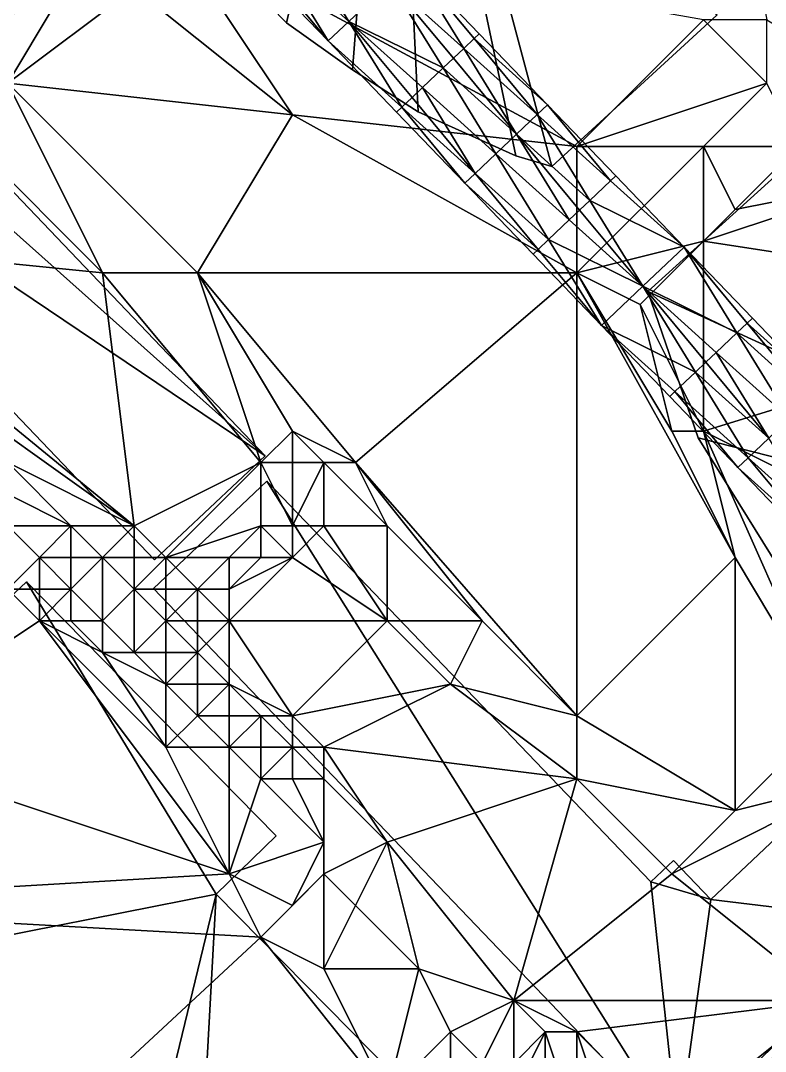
# Model space of a CAD drawing. Header units: metres. Extents: x -1103 to 901, y -902 to 905.
# Drawn here: x -793.2 to -746.1, y -255.2 to -190 of the extents above; entities that cross this region are included whole.
import ezdxf

# ---------------------------------------------------------------- set-up
doc = ezdxf.new("R2010")
doc.units = ezdxf.units.M
for name, color, linetype in [('OSM_BUILDING_FOOTPRINTS', 7, 'CONTINUOUS'), ('OSM_BUILDING_ROOFS', 1, 'CONTINUOUS'), ('OSM_BUILDING_WALLS', 8, 'CONTINUOUS'), ('OSM_PARKING', 8, 'CONTINUOUS'), ('OSM_TERRAIN', 3, 'CONTINUOUS')]:
    doc.layers.add(name, color=color, linetype=linetype)

msp = doc.modelspace()

# ---------------------------------------------------------------- linework, layer by layer
at = {"layer": 'OSM_BUILDING_FOOTPRINTS'}
for points in [[(-775.692, -156.247, 14.53), (-769.712, -161.279, 14.53), (-762.892, -167.649, 14.53), (-756.05, -175.335, 14.53), (-752.181, -181.893, 14.53), (-749.152, -189.7, 14.53), (-759.598, -199.266, 14.53), (-761.875, -198.603, 14.53), (-768.043, -195.805, 14.53), (-772.199, -193.162, 14.53), (-776.377, -190.187, 14.53), (-781.517, -184.912, 14.53), (-785.596, -180.4, 14.53), (-788.36, -176.131, 14.53), (-790.935, -170.182, 14.53), (-775.692, -156.247, 14.53)], [(-814.966, -192.488, 15.679), (-796.274, -174.86, 15.679), (-795.445, -175.722, 15.679), (-793.157, -173.566, 15.679), (-788.592, -178.343, 15.679), (-790.902, -180.522, 15.679), (-788.094, -183.452, 15.679), (-801.336, -195.949, 15.679), (-797.744, -199.709, 15.679), (-796.185, -198.238, 15.679), (-777.725, -217.558, 15.679), (-784.711, -224.149, 15.679), (-814.966, -192.488, 15.679)], [(-715.427, -221.395, 12.177), (-712.343, -226.095, 12.177), (-726.701, -240.582, 12.177), (-733.3, -236.988, 12.177), (-738.208, -232.896, 12.177), (-744.686, -225.52, 12.177), (-750.334, -216.43, 12.177), (-753.507, -207.185, 12.177), (-742.995, -197.652, 12.177), (-734.705, -201.4, 12.177), (-727.321, -207.427, 12.177), (-715.427, -221.395, 12.177)], [(-784.789, -225.963, 12.454), (-777.604, -219.173, 12.454), (-753.33, -244.509, 12.454), (-751.893, -243.159, 12.454), (-749.527, -245.626, 12.454), (-740.087, -236.701, 12.454), (-732.781, -244.32, 12.454), (-736.55, -247.881, 12.454), (-737.302, -247.096, 12.454), (-751.605, -260.61, 12.454), (-784.789, -225.963, 12.454)], [(-759.763, -257.802, 14.427), (-752.511, -265.355, 14.427), (-783.516, -294.662, 14.427), (-790.923, -286.954, 14.427), (-822.592, -253.556, 14.427), (-792.814, -225.543, 14.427), (-777.018, -241.6, 14.427), (-780.809, -245.283, 14.427), (-766.704, -259.604, 14.427), (-762.913, -255.922, 14.427), (-760.437, -258.432, 14.427), (-759.763, -257.802, 14.427)]]:
    msp.add_polyline3d(points, close=True, dxfattribs=at)
at = {"layer": 'OSM_BUILDING_ROOFS'}
for points in [[(-769.712, -161.279, 128.53), (-781.517, -184.912, 128.53), (-776.377, -190.187, 128.53)], [(-769.712, -161.279, 128.53), (-776.377, -190.187, 128.53), (-772.199, -193.162, 128.53)], [(-769.712, -161.279, 128.53), (-772.199, -193.162, 128.53), (-768.043, -195.805, 128.53)], [(-769.712, -161.279, 128.53), (-768.043, -195.805, 128.53), (-761.875, -198.603, 128.53)], [(-769.712, -161.279, 128.53), (-761.875, -198.603, 128.53), (-759.598, -199.266, 128.53)], [(-769.712, -161.279, 128.53), (-759.598, -199.266, 128.53), (-749.152, -189.7, 128.53)], [(-790.902, -180.522, 36.879), (-796.274, -174.86, 36.879), (-814.966, -192.488, 36.879)], [(-814.966, -192.488, 36.879), (-801.336, -195.949, 36.879), (-790.902, -180.522, 36.879)], [(-801.336, -195.949, 36.879), (-788.094, -183.452, 36.879), (-790.902, -180.522, 36.879)], [(-814.966, -192.488, 36.879), (-784.711, -224.149, 36.879), (-777.725, -217.558, 36.879)], [(-814.966, -192.488, 36.879), (-777.725, -217.558, 36.879), (-797.744, -199.709, 36.879)], [(-712.343, -226.095, 126.177), (-742.995, -197.652, 126.177), (-753.507, -207.185, 126.177)], [(-777.725, -217.558, 36.879), (-796.185, -198.238, 36.879), (-797.744, -199.709, 36.879)], [(-712.343, -226.095, 126.177), (-753.507, -207.185, 126.177), (-750.334, -216.43, 126.177)], [(-712.343, -226.095, 126.177), (-750.334, -216.43, 126.177), (-744.686, -225.52, 126.177)], [(-777.604, -219.173, 27.254), (-784.789, -225.963, 27.254), (-751.605, -260.61, 27.254)], [(-753.33, -244.509, 27.254), (-777.604, -219.173, 27.254), (-751.605, -260.61, 27.254)], [(-780.809, -245.283, 26.027), (-792.814, -225.543, 26.027), (-822.592, -253.556, 26.027)], [(-780.809, -245.283, 26.027), (-777.018, -241.6, 26.027), (-792.814, -225.543, 26.027)], [(-737.302, -247.096, 27.254), (-740.087, -236.701, 27.254), (-749.527, -245.626, 27.254)], [(-749.527, -245.626, 27.254), (-751.893, -243.159, 27.254), (-753.33, -244.509, 27.254)], [(-751.605, -260.61, 27.254), (-749.527, -245.626, 27.254), (-753.33, -244.509, 27.254)], [(-780.809, -245.283, 26.027), (-822.592, -253.556, 26.027), (-790.923, -286.954, 26.027)], [(-780.809, -245.283, 26.027), (-790.923, -286.954, 26.027), (-783.516, -294.662, 26.027)], [(-783.516, -294.662, 26.027), (-766.704, -259.604, 26.027), (-780.809, -245.283, 26.027)], [(-751.605, -260.61, 27.254), (-737.302, -247.096, 27.254), (-749.527, -245.626, 27.254)]]:
    msp.add_3dface(points, dxfattribs=at)
at = {"layer": 'OSM_BUILDING_WALLS'}
for points in [[(-801.336, -195.949, 15.679), (-788.094, -183.452, 15.679), (-788.094, -183.452, 36.879)], [(-801.336, -195.949, 15.679), (-788.094, -183.452, 36.879), (-801.336, -195.949, 36.879)], [(-781.517, -184.912, 14.53), (-776.377, -190.187, 14.53), (-776.377, -190.187, 128.53)], [(-781.517, -184.912, 14.53), (-776.377, -190.187, 128.53), (-781.517, -184.912, 128.53)], [(-776.377, -190.187, 14.53), (-772.199, -193.162, 14.53), (-772.199, -193.162, 128.53)], [(-776.377, -190.187, 14.53), (-772.199, -193.162, 128.53), (-776.377, -190.187, 128.53)], [(-759.598, -199.266, 14.53), (-749.152, -189.7, 14.53), (-749.152, -189.7, 128.53)], [(-759.598, -199.266, 14.53), (-749.152, -189.7, 128.53), (-759.598, -199.266, 128.53)], [(-814.966, -192.488, 15.679), (-784.711, -224.149, 15.679), (-784.711, -224.149, 36.879)], [(-814.966, -192.488, 15.679), (-784.711, -224.149, 36.879), (-814.966, -192.488, 36.879)], [(-772.199, -193.162, 14.53), (-768.043, -195.805, 14.53), (-768.043, -195.805, 128.53)], [(-772.199, -193.162, 14.53), (-768.043, -195.805, 128.53), (-772.199, -193.162, 128.53)], [(-768.043, -195.805, 14.53), (-761.875, -198.603, 14.53), (-761.875, -198.603, 128.53)], [(-768.043, -195.805, 14.53), (-761.875, -198.603, 128.53), (-768.043, -195.805, 128.53)], [(-742.995, -197.652, 12.177), (-753.507, -207.185, 12.177), (-753.507, -207.185, 126.177)], [(-742.995, -197.652, 12.177), (-753.507, -207.185, 126.177), (-742.995, -197.652, 126.177)], [(-777.725, -217.558, 15.679), (-796.185, -198.238, 15.679), (-796.185, -198.238, 36.879)], [(-777.725, -217.558, 15.679), (-796.185, -198.238, 36.879), (-777.725, -217.558, 36.879)], [(-761.875, -198.603, 14.53), (-759.598, -199.266, 14.53), (-759.598, -199.266, 128.53)], [(-761.875, -198.603, 14.53), (-759.598, -199.266, 128.53), (-761.875, -198.603, 128.53)], [(-753.507, -207.185, 12.177), (-750.334, -216.43, 12.177), (-750.334, -216.43, 126.177)], [(-753.507, -207.185, 12.177), (-750.334, -216.43, 126.177), (-753.507, -207.185, 126.177)], [(-750.334, -216.43, 12.177), (-744.686, -225.52, 12.177), (-744.686, -225.52, 126.177)], [(-750.334, -216.43, 12.177), (-744.686, -225.52, 126.177), (-750.334, -216.43, 126.177)], [(-784.711, -224.149, 15.679), (-777.725, -217.558, 15.679), (-777.725, -217.558, 36.879)], [(-784.711, -224.149, 15.679), (-777.725, -217.558, 36.879), (-784.711, -224.149, 36.879)], [(-777.604, -219.173, 12.454), (-784.789, -225.963, 12.454), (-784.789, -225.963, 27.254)], [(-777.604, -219.173, 12.454), (-784.789, -225.963, 27.254), (-777.604, -219.173, 27.254)], [(-753.33, -244.509, 12.454), (-777.604, -219.173, 12.454), (-777.604, -219.173, 27.254)], [(-753.33, -244.509, 12.454), (-777.604, -219.173, 27.254), (-753.33, -244.509, 27.254)], [(-792.814, -225.543, 14.427), (-822.592, -253.556, 14.427), (-822.592, -253.556, 26.027)], [(-792.814, -225.543, 14.427), (-822.592, -253.556, 26.027), (-792.814, -225.543, 26.027)], [(-777.018, -241.6, 14.427), (-792.814, -225.543, 14.427), (-792.814, -225.543, 26.027)], [(-777.018, -241.6, 14.427), (-792.814, -225.543, 26.027), (-777.018, -241.6, 26.027)], [(-784.789, -225.963, 12.454), (-751.605, -260.61, 12.454), (-751.605, -260.61, 27.254)], [(-784.789, -225.963, 12.454), (-751.605, -260.61, 27.254), (-784.789, -225.963, 27.254)], [(-740.087, -236.701, 12.454), (-749.527, -245.626, 12.454), (-749.527, -245.626, 27.254)], [(-740.087, -236.701, 12.454), (-749.527, -245.626, 27.254), (-740.087, -236.701, 27.254)], [(-780.809, -245.283, 14.427), (-777.018, -241.6, 14.427), (-777.018, -241.6, 26.027)], [(-780.809, -245.283, 14.427), (-777.018, -241.6, 26.027), (-780.809, -245.283, 26.027)], [(-751.893, -243.159, 12.454), (-753.33, -244.509, 12.454), (-753.33, -244.509, 27.254)], [(-751.893, -243.159, 12.454), (-753.33, -244.509, 27.254), (-751.893, -243.159, 27.254)], [(-749.527, -245.626, 12.454), (-751.893, -243.159, 12.454), (-751.893, -243.159, 27.254)], [(-749.527, -245.626, 12.454), (-751.893, -243.159, 27.254), (-749.527, -245.626, 27.254)], [(-766.704, -259.604, 14.427), (-780.809, -245.283, 14.427), (-780.809, -245.283, 26.027)], [(-766.704, -259.604, 14.427), (-780.809, -245.283, 26.027), (-766.704, -259.604, 26.027)], [(-751.605, -260.61, 12.454), (-737.302, -247.096, 12.454), (-737.302, -247.096, 27.254)], [(-751.605, -260.61, 12.454), (-737.302, -247.096, 27.254), (-751.605, -260.61, 27.254)], [(-822.592, -253.556, 14.427), (-790.923, -286.954, 14.427), (-790.923, -286.954, 26.027)], [(-822.592, -253.556, 14.427), (-790.923, -286.954, 26.027), (-822.592, -253.556, 26.027)]]:
    msp.add_3dface(points, dxfattribs=at)
at = {"layer": 'OSM_PARKING'}
for points in [[(-777.066, -185.906, 16.793), (-772.42, -190.094, 16.763), (-775.759, -184.668, 16.783)], [(-772.42, -190.094, 16.763), (-769.806, -187.616, 16.77), (-775.759, -184.668, 16.783)], [(-777.719, -186.526, 16.791), (-773.727, -191.332, 16.651), (-777.066, -185.906, 16.793)], [(-777.066, -185.906, 16.793), (-773.727, -191.332, 16.651), (-772.42, -190.094, 16.763)], [(-769.806, -187.616, 16.77), (-765.161, -191.803, 16.741), (-768.499, -186.377, 16.767)], [(-765.161, -191.803, 16.741), (-764.507, -191.184, 16.742), (-768.499, -186.377, 16.767)], [(-764.507, -191.184, 16.742), (-764.18, -190.874, 16.743), (-768.499, -186.377, 16.767)], [(-778.046, -186.835, 16.79), (-773.727, -191.332, 16.651), (-777.719, -186.526, 16.791)], [(-772.42, -190.094, 16.763), (-766.468, -193.042, 16.737), (-769.806, -187.616, 16.77)], [(-766.468, -193.042, 16.737), (-765.814, -192.422, 16.739), (-769.806, -187.616, 16.77)], [(-765.814, -192.422, 16.739), (-765.161, -191.803, 16.741), (-769.806, -187.616, 16.77)], [(-773.727, -191.332, 16.651), (-769.082, -195.519, 16.519), (-772.42, -190.094, 16.763)], [(-769.082, -195.519, 16.519), (-768.429, -194.9, 16.58), (-772.42, -190.094, 16.763)], [(-772.42, -190.094, 16.763), (-768.429, -194.9, 16.58), (-767.775, -194.281, 16.64)], [(-772.42, -190.094, 16.763), (-767.775, -194.281, 16.64), (-766.468, -193.042, 16.737)], [(-764.507, -191.184, 16.742), (-759.862, -195.371, 16.713), (-764.18, -190.874, 16.743)], [(-773.727, -191.332, 16.651), (-769.409, -195.829, 16.489), (-769.082, -195.519, 16.519)], [(-765.161, -191.803, 16.741), (-760.515, -195.99, 16.711), (-764.507, -191.184, 16.742)], [(-760.515, -195.99, 16.711), (-759.862, -195.371, 16.713), (-764.507, -191.184, 16.742)], [(-761.822, -197.229, 16.63), (-765.161, -191.803, 16.741), (-765.814, -192.422, 16.739)], [(-761.822, -197.229, 16.63), (-760.515, -195.99, 16.711), (-765.161, -191.803, 16.741)], [(-766.468, -193.042, 16.737), (-761.822, -197.229, 16.63), (-765.814, -192.422, 16.739)], [(-767.775, -194.281, 16.64), (-763.13, -198.468, 16.502), (-766.468, -193.042, 16.737)], [(-763.13, -198.468, 16.502), (-761.822, -197.229, 16.63), (-766.468, -193.042, 16.737)], [(-768.429, -194.9, 16.58), (-764.437, -199.706, 16.373), (-767.775, -194.281, 16.64)], [(-767.775, -194.281, 16.64), (-764.437, -199.706, 16.373), (-763.13, -198.468, 16.502)], [(-769.409, -195.829, 16.489), (-765.09, -200.326, 16.308), (-769.082, -195.519, 16.519)], [(-769.082, -195.519, 16.519), (-764.437, -199.706, 16.373), (-768.429, -194.9, 16.58)], [(-769.082, -195.519, 16.519), (-765.09, -200.326, 16.308), (-764.437, -199.706, 16.373)], [(-760.515, -195.99, 16.711), (-755.87, -200.177, 16.358), (-759.862, -195.371, 16.713)], [(-755.87, -200.177, 16.358), (-755.543, -199.868, 16.352), (-759.862, -195.371, 16.713)], [(-757.177, -201.416, 16.382), (-760.515, -195.99, 16.711), (-761.822, -197.229, 16.63)], [(-757.177, -201.416, 16.382), (-755.87, -200.177, 16.358), (-760.515, -195.99, 16.711)], [(-763.13, -198.468, 16.502), (-758.484, -202.655, 16.348), (-761.822, -197.229, 16.63)], [(-758.484, -202.655, 16.348), (-757.831, -202.035, 16.393), (-761.822, -197.229, 16.63)], [(-757.831, -202.035, 16.393), (-757.177, -201.416, 16.382), (-761.822, -197.229, 16.63)], [(-764.437, -199.706, 16.373), (-759.791, -203.893, 16.219), (-763.13, -198.468, 16.502)], [(-763.13, -198.468, 16.502), (-759.791, -203.893, 16.219), (-758.484, -202.655, 16.348)], [(-765.09, -200.326, 16.308), (-760.445, -204.513, 16.154), (-764.437, -199.706, 16.373)], [(-764.437, -199.706, 16.373), (-760.445, -204.513, 16.154), (-759.791, -203.893, 16.219)], [(-755.87, -200.177, 16.358), (-751.225, -204.364, 14.72), (-755.543, -199.868, 16.352)], [(-765.09, -200.326, 16.308), (-760.772, -204.822, 16.167), (-760.445, -204.513, 16.154)], [(-757.177, -201.416, 16.382), (-751.225, -204.364, 14.72), (-755.87, -200.177, 16.358)], [(-758.484, -202.655, 16.348), (-753.839, -206.842, 14.923), (-757.831, -202.035, 16.393)], [(-753.839, -206.842, 14.923), (-757.177, -201.416, 16.382), (-757.831, -202.035, 16.393)], [(-753.839, -206.842, 14.923), (-751.225, -204.364, 14.72), (-757.177, -201.416, 16.382)], [(-758.484, -202.655, 16.348), (-759.791, -203.893, 16.219), (-753.839, -206.842, 14.923)], [(-760.445, -204.513, 16.154), (-756.453, -209.319, 15.895), (-759.791, -203.893, 16.219)], [(-759.791, -203.893, 16.219), (-756.453, -209.319, 15.895), (-753.839, -206.842, 14.923)], [(-760.772, -204.822, 16.167), (-756.453, -209.319, 15.895), (-760.445, -204.513, 16.154)], [(-753.839, -206.842, 14.923), (-747.886, -209.79, 14.485), (-751.225, -204.364, 14.72)], [(-747.886, -209.79, 14.485), (-747.233, -209.171, 14.487), (-751.225, -204.364, 14.72)], [(-747.233, -209.171, 14.487), (-746.906, -208.861, 14.489), (-751.225, -204.364, 14.72)], [(-756.453, -209.319, 15.895), (-750.501, -212.268, 14.512), (-753.839, -206.842, 14.923)], [(-750.501, -212.268, 14.512), (-749.847, -211.648, 14.478), (-753.839, -206.842, 14.923)], [(-753.839, -206.842, 14.923), (-749.847, -211.648, 14.478), (-749.194, -211.029, 14.481)], [(-753.839, -206.842, 14.923), (-749.194, -211.029, 14.481), (-747.886, -209.79, 14.485)], [(-747.886, -209.79, 14.485), (-743.241, -213.977, 14.5), (-747.233, -209.171, 14.487)], [(-747.233, -209.171, 14.487), (-742.587, -213.358, 14.503), (-746.906, -208.861, 14.489)], [(-743.241, -213.977, 14.5), (-742.587, -213.358, 14.503), (-747.233, -209.171, 14.487)], [(-756.453, -209.319, 15.895), (-752.134, -213.816, 14.773), (-751.808, -213.506, 14.681)], [(-756.453, -209.319, 15.895), (-751.808, -213.506, 14.681), (-750.501, -212.268, 14.512)], [(-749.194, -211.029, 14.481), (-744.548, -215.216, 14.491), (-747.886, -209.79, 14.485)], [(-744.548, -215.216, 14.491), (-743.241, -213.977, 14.5), (-747.886, -209.79, 14.485)], [(-749.847, -211.648, 14.478), (-745.855, -216.455, 14.481), (-749.194, -211.029, 14.481)], [(-749.194, -211.029, 14.481), (-745.855, -216.455, 14.481), (-744.548, -215.216, 14.491)], [(-750.501, -212.268, 14.512), (-745.855, -216.455, 14.481), (-749.847, -211.648, 14.478)], [(-751.808, -213.506, 14.681), (-747.162, -217.693, 14.47), (-750.501, -212.268, 14.512)], [(-747.162, -217.693, 14.47), (-745.855, -216.455, 14.481), (-750.501, -212.268, 14.512)], [(-752.134, -213.816, 14.773), (-747.816, -218.313, 14.461), (-751.808, -213.506, 14.681)], [(-751.808, -213.506, 14.681), (-747.816, -218.313, 14.461), (-747.162, -217.693, 14.47)], [(-747.162, -217.693, 14.47), (-742.517, -221.88, 14.443), (-745.855, -216.455, 14.481)], [(-747.816, -218.313, 14.461), (-743.17, -222.5, 14.434), (-747.162, -217.693, 14.47)], [(-747.162, -217.693, 14.47), (-743.17, -222.5, 14.434), (-742.517, -221.88, 14.443)], [(-747.816, -218.313, 14.461), (-743.497, -222.809, 14.429), (-743.17, -222.5, 14.434)]]:
    msp.add_3dface(points, dxfattribs=at)
at = {"layer": 'OSM_TERRAIN'}
for points in [[(-800, -196, 17.856), (-788, -184, 17.896), (-800, -176, 18.221)], [(-736, -196, 15.74), (-740, -178, 15.468), (-748, -180, 15.573)], [(-746, -190, 16.036), (-736, -196, 15.74), (-748, -180, 15.573)], [(-800, -196, 17.856), (-794, -194, 17.156), (-788, -184, 17.896)], [(-794, -194, 17.156), (-786, -188, 16.837), (-788, -184, 17.896)], [(-786, -188, 16.837), (-776, -196, 16.186), (-784, -184, 16.726)], [(-776, -196, 16.186), (-758, -198, 16.607), (-784, -184, 16.726)], [(-784, -184, 16.726), (-758, -198, 16.607), (-750, -190, 16.629)], [(-794, -194, 17.156), (-776, -196, 16.186), (-786, -188, 16.837)], [(-758, -198, 16.607), (-746, -194, 15.929), (-750, -190, 16.629)], [(-750, -190, 16.629), (-746, -194, 15.929), (-746, -190, 16.036)], [(-788, -206, 17.893), (-794, -194, 17.156), (-796, -198, 17.938)], [(-788, -206, 17.893), (-782, -206, 16.957), (-794, -194, 17.156)], [(-782, -206, 16.957), (-776, -196, 16.186), (-794, -194, 17.156)], [(-750, -198, 15.921), (-746, -194, 15.929), (-758, -198, 16.607)], [(-750, -198, 15.921), (-744, -198, 14.54), (-746, -194, 15.929)], [(-782, -206, 16.957), (-758, -206, 16.034), (-776, -196, 16.186)], [(-758, -206, 16.034), (-758, -198, 16.607), (-776, -196, 16.186)], [(-808, -204, 18.156), (-788, -206, 17.893), (-796, -198, 17.938)], [(-758, -206, 16.034), (-750, -198, 15.921), (-758, -198, 16.607)], [(-758, -206, 16.034), (-750, -204, 14.389), (-750, -198, 15.921)], [(-750, -204, 14.389), (-748, -202, 14.437), (-750, -198, 15.921)], [(-748, -202, 14.437), (-744, -198, 14.54), (-750, -198, 15.921)], [(-748, -202, 14.437), (-738, -200, 14.388), (-744, -198, 14.54)], [(-724, -208, 14.476), (-738, -200, 14.388), (-750, -204, 14.389)], [(-750, -204, 14.389), (-738, -200, 14.388), (-748, -202, 14.437)], [(-800, -212, 18.185), (-786, -222, 17.993), (-808, -204, 18.156)], [(-786, -222, 17.993), (-788, -206, 17.893), (-808, -204, 18.156)], [(-754, -208, 14.661), (-750, -204, 14.389), (-758, -206, 16.034)], [(-750, -216, 14.388), (-750, -204, 14.389), (-754, -208, 14.661)], [(-750, -216, 14.388), (-724, -208, 14.476), (-750, -204, 14.389)], [(-786, -222, 17.993), (-778, -218, 17.912), (-788, -206, 17.893)], [(-778, -218, 17.912), (-782, -206, 16.957), (-788, -206, 17.893)], [(-778, -218, 17.912), (-776, -216, 17.357), (-782, -206, 16.957)], [(-776, -216, 17.357), (-772, -218, 16.95), (-782, -206, 16.957)], [(-782, -206, 16.957), (-772, -218, 16.95), (-758, -206, 16.034)], [(-758, -234, 15.109), (-758, -206, 16.034), (-772, -218, 16.95)], [(-758, -234, 15.109), (-748, -224, 14.663), (-758, -206, 16.034)], [(-758, -206, 16.034), (-748, -224, 14.663), (-752, -216, 14.811)], [(-758, -206, 16.034), (-752, -216, 14.811), (-754, -208, 14.661)], [(-752, -216, 14.811), (-750, -216, 14.388), (-754, -208, 14.661)], [(-718, -232, 14.337), (-724, -208, 14.476), (-750, -216, 14.388)], [(-794, -218, 18.449), (-786, -222, 17.993), (-800, -212, 18.185)], [(-778, -218, 17.912), (-776, -218, 17.097), (-776, -216, 17.357)], [(-776, -218, 17.097), (-774, -218, 16.84), (-776, -216, 17.357)], [(-774, -218, 16.84), (-772, -218, 16.95), (-776, -216, 17.357)], [(-748, -224, 14.663), (-750, -216, 14.388), (-752, -216, 14.811)], [(-748, -224, 14.663), (-742, -234, 14.225), (-750, -216, 14.388)], [(-742, -234, 14.225), (-718, -232, 14.337), (-750, -216, 14.388)], [(-794, -220, 19.109), (-790, -222, 18.547), (-794, -218, 18.449)], [(-790, -222, 18.547), (-786, -222, 17.993), (-794, -218, 18.449)], [(-784, -224, 17.762), (-778, -218, 17.912), (-786, -222, 17.993)], [(-784, -224, 17.762), (-778, -222, 15.506), (-778, -218, 17.912)], [(-778, -222, 15.506), (-776, -222, 14.723), (-778, -218, 17.912)], [(-776, -222, 14.723), (-776, -218, 17.097), (-778, -218, 17.912)], [(-776, -222, 14.723), (-774, -222, 15.137), (-774, -218, 16.84)], [(-776, -222, 14.723), (-774, -218, 16.84), (-776, -218, 17.097)], [(-774, -222, 15.137), (-770, -222, 16.615), (-774, -218, 16.84)], [(-770, -222, 16.615), (-772, -218, 16.95), (-774, -218, 16.84)], [(-770, -222, 16.615), (-764, -228, 16.057), (-772, -218, 16.95)], [(-764, -228, 16.057), (-758, -234, 15.109), (-772, -218, 16.95)], [(-794, -222, 19.37), (-790, -222, 18.547), (-794, -220, 19.109)], [(-794, -226, 17.336), (-792, -224, 18.13), (-794, -222, 19.37)], [(-792, -224, 18.13), (-790, -222, 18.547), (-794, -222, 19.37)], [(-792, -224, 18.13), (-790, -224, 18.682), (-790, -222, 18.547)], [(-790, -224, 18.682), (-788, -224, 18.407), (-790, -222, 18.547)], [(-790, -222, 18.547), (-788, -224, 18.407), (-786, -222, 17.993)], [(-788, -224, 18.407), (-786, -224, 17.786), (-786, -222, 17.993)], [(-786, -224, 17.786), (-784, -224, 17.762), (-786, -222, 17.993)], [(-780, -224, 15.439), (-778, -222, 15.506), (-784, -224, 17.762)], [(-780, -224, 15.439), (-778, -224, 14.723), (-778, -222, 15.506)], [(-778, -224, 14.723), (-776, -224, 14.723), (-778, -222, 15.506)], [(-776, -224, 14.723), (-776, -222, 14.723), (-778, -222, 15.506)], [(-776, -224, 14.723), (-770, -228, 14.723), (-774, -222, 15.137)], [(-776, -224, 14.723), (-774, -222, 15.137), (-776, -222, 14.723)], [(-770, -228, 14.723), (-770, -222, 16.615), (-774, -222, 15.137)], [(-770, -228, 14.723), (-764, -228, 16.057), (-770, -222, 16.615)], [(-794, -226, 17.336), (-792, -226, 17.186), (-792, -224, 18.13)], [(-792, -226, 17.186), (-790, -226, 18.058), (-792, -224, 18.13)], [(-790, -226, 18.058), (-790, -224, 18.682), (-792, -224, 18.13)], [(-790, -226, 18.058), (-788, -228, 17.954), (-788, -224, 18.407)], [(-790, -226, 18.058), (-788, -224, 18.407), (-790, -224, 18.682)], [(-788, -228, 17.954), (-786, -226, 16.873), (-788, -224, 18.407)], [(-786, -226, 16.873), (-786, -224, 17.786), (-788, -224, 18.407)], [(-786, -226, 16.873), (-784, -226, 16.372), (-784, -224, 17.762)], [(-786, -226, 16.873), (-784, -224, 17.762), (-786, -224, 17.786)], [(-784, -226, 16.372), (-782, -226, 15.372), (-784, -224, 17.762)], [(-782, -226, 15.372), (-780, -224, 15.439), (-784, -224, 17.762)], [(-782, -226, 15.372), (-780, -226, 14.723), (-780, -224, 15.439)], [(-780, -228, 14.723), (-770, -228, 14.723), (-776, -224, 14.723)], [(-780, -228, 14.723), (-776, -224, 14.723), (-780, -226, 14.723)], [(-780, -226, 14.723), (-778, -224, 14.723), (-780, -224, 15.439)], [(-780, -226, 14.723), (-776, -224, 14.723), (-778, -224, 14.723)], [(-758, -234, 15.109), (-748, -240, 14.24), (-748, -224, 14.663)], [(-748, -240, 14.24), (-742, -234, 14.225), (-748, -224, 14.663)], [(-804, -236, 17.05), (-792, -228, 17.01), (-794, -226, 17.336)], [(-792, -228, 17.01), (-792, -226, 17.186), (-794, -226, 17.336)], [(-792, -228, 17.01), (-790, -228, 17.202), (-790, -226, 18.058)], [(-792, -228, 17.01), (-790, -226, 18.058), (-792, -226, 17.186)], [(-790, -228, 17.202), (-788, -228, 17.954), (-790, -226, 18.058)], [(-788, -228, 17.954), (-786, -230, 17.865), (-786, -226, 16.873)], [(-786, -230, 17.865), (-784, -228, 15.651), (-786, -226, 16.873)], [(-784, -228, 15.651), (-784, -226, 16.372), (-786, -226, 16.873)], [(-784, -228, 15.651), (-782, -228, 14.723), (-782, -226, 15.372)], [(-784, -228, 15.651), (-782, -226, 15.372), (-784, -226, 16.372)], [(-782, -228, 14.723), (-780, -228, 14.723), (-782, -226, 15.372)], [(-780, -228, 14.723), (-780, -226, 14.723), (-782, -226, 15.372)], [(-804, -236, 17.05), (-780, -244, 17.01), (-792, -228, 17.01)], [(-780, -244, 17.01), (-784, -236, 17.01), (-792, -228, 17.01)], [(-792, -228, 17.01), (-784, -236, 17.01), (-788, -230, 17.213)], [(-788, -230, 17.213), (-790, -228, 17.202), (-792, -228, 17.01)], [(-788, -230, 17.213), (-788, -228, 17.954), (-790, -228, 17.202)], [(-788, -230, 17.213), (-786, -230, 17.865), (-788, -228, 17.954)], [(-786, -230, 17.865), (-784, -230, 17.115), (-784, -228, 15.651)], [(-784, -230, 17.115), (-782, -230, 15.514), (-784, -228, 15.651)], [(-782, -230, 15.514), (-782, -228, 14.723), (-784, -228, 15.651)], [(-780, -232, 15.408), (-780, -228, 14.723), (-782, -230, 15.514)], [(-782, -230, 15.514), (-780, -228, 14.723), (-782, -228, 14.723)], [(-780, -232, 15.408), (-776, -234, 14.723), (-780, -228, 14.723)], [(-776, -234, 14.723), (-770, -228, 14.723), (-780, -228, 14.723)], [(-776, -234, 14.723), (-766, -232, 14.723), (-770, -228, 14.723)], [(-766, -232, 14.723), (-764, -228, 16.057), (-770, -228, 14.723)], [(-766, -232, 14.723), (-758, -234, 15.109), (-764, -228, 16.057)], [(-784, -236, 17.01), (-784, -232, 17.752), (-788, -230, 17.213)], [(-788, -230, 17.213), (-784, -232, 17.752), (-786, -230, 17.865)], [(-784, -232, 17.752), (-784, -230, 17.115), (-786, -230, 17.865)], [(-784, -232, 17.752), (-782, -232, 16.96), (-782, -230, 15.514)], [(-784, -232, 17.752), (-782, -230, 15.514), (-784, -230, 17.115)], [(-782, -232, 16.96), (-780, -232, 15.408), (-782, -230, 15.514)], [(-784, -236, 17.01), (-782, -234, 17.635), (-784, -232, 17.752)], [(-782, -234, 17.635), (-782, -232, 16.96), (-784, -232, 17.752)], [(-782, -234, 17.635), (-780, -234, 16.805), (-780, -232, 15.408)], [(-782, -234, 17.635), (-780, -232, 15.408), (-782, -232, 16.96)], [(-780, -234, 16.805), (-778, -234, 15.308), (-780, -232, 15.408)], [(-778, -234, 15.308), (-776, -234, 14.723), (-780, -232, 15.408)], [(-774, -236, 14.723), (-766, -232, 14.723), (-776, -234, 14.723)], [(-774, -236, 14.723), (-758, -238, 14.781), (-766, -232, 14.723)], [(-758, -238, 14.781), (-758, -234, 15.109), (-766, -232, 14.723)], [(-784, -236, 17.01), (-780, -236, 17.494), (-782, -234, 17.635)], [(-780, -236, 17.494), (-780, -234, 16.805), (-782, -234, 17.635)], [(-780, -236, 17.494), (-778, -236, 16.629), (-778, -234, 15.308)], [(-780, -236, 17.494), (-778, -234, 15.308), (-780, -234, 16.805)], [(-778, -236, 16.629), (-776, -236, 15.208), (-778, -234, 15.308)], [(-776, -236, 15.208), (-776, -234, 14.723), (-778, -234, 15.308)], [(-776, -236, 15.208), (-774, -236, 14.723), (-776, -234, 14.723)], [(-758, -238, 14.781), (-748, -240, 14.24), (-758, -234, 15.109)], [(-748, -240, 14.24), (-740, -238, 14.723), (-742, -234, 14.225)], [(-814, -246, 17.01), (-780, -244, 17.01), (-804, -236, 17.05)], [(-780, -244, 17.01), (-780, -236, 17.494), (-784, -236, 17.01)], [(-780, -244, 17.01), (-778, -238, 17.35), (-780, -236, 17.494)], [(-778, -238, 17.35), (-778, -236, 16.629), (-780, -236, 17.494)], [(-778, -238, 17.35), (-776, -238, 16.456), (-776, -236, 15.208)], [(-778, -238, 17.35), (-776, -236, 15.208), (-778, -236, 16.629)], [(-776, -238, 16.456), (-774, -238, 15.114), (-776, -236, 15.208)], [(-774, -238, 15.114), (-774, -236, 14.723), (-776, -236, 15.208)], [(-770, -242, 14.946), (-774, -236, 14.723), (-774, -238, 15.114)], [(-770, -242, 14.946), (-758, -238, 14.781), (-774, -236, 14.723)], [(-780, -244, 17.01), (-774, -242, 17.094), (-778, -238, 17.35)], [(-774, -242, 17.094), (-776, -238, 16.456), (-778, -238, 17.35)], [(-774, -242, 17.094), (-774, -238, 15.114), (-776, -238, 16.456)], [(-774, -244, 17.594), (-774, -238, 15.114), (-774, -242, 17.094)], [(-774, -244, 17.594), (-770, -242, 14.946), (-774, -238, 15.114)], [(-770, -242, 14.946), (-762, -252, 14.839), (-758, -238, 14.781)], [(-762, -252, 14.839), (-752, -244, 14.723), (-758, -238, 14.781)], [(-758, -238, 14.781), (-752, -244, 14.723), (-748, -240, 14.24)], [(-752, -244, 14.723), (-742, -252, 14.598), (-740, -238, 14.723)], [(-752, -244, 14.723), (-740, -238, 14.723), (-748, -240, 14.24)], [(-780, -244, 17.01), (-776, -246, 17.678), (-774, -242, 17.094)], [(-776, -246, 17.678), (-774, -244, 17.594), (-774, -242, 17.094)], [(-774, -244, 17.594), (-772, -246, 17.21), (-770, -242, 14.946)], [(-772, -246, 17.21), (-768, -250, 16.3), (-770, -242, 14.946)], [(-768, -250, 16.3), (-762, -252, 14.839), (-770, -242, 14.946)], [(-778, -248, 17.038), (-780, -244, 17.01), (-814, -246, 17.01)], [(-778, -248, 17.038), (-776, -246, 17.678), (-780, -244, 17.01)], [(-778, -248, 17.038), (-774, -250, 17.203), (-774, -244, 17.594)], [(-778, -248, 17.038), (-774, -244, 17.594), (-776, -246, 17.678)], [(-774, -250, 17.203), (-772, -246, 17.21), (-774, -244, 17.594)], [(-752, -244, 14.723), (-762, -252, 14.839), (-742, -252, 14.598)], [(-778, -248, 17.038), (-814, -246, 17.01), (-806, -274, 16.958)], [(-774, -250, 17.203), (-768, -250, 16.3), (-772, -246, 17.21)], [(-806, -274, 16.958), (-770, -258, 17.01), (-778, -248, 17.038)], [(-770, -258, 17.01), (-774, -250, 17.203), (-778, -248, 17.038)], [(-770, -258, 17.01), (-768, -250, 16.3), (-774, -250, 17.203)], [(-770, -258, 17.01), (-766, -254, 15.878), (-768, -250, 16.3)], [(-766, -254, 15.878), (-762, -252, 14.839), (-768, -250, 16.3)], [(-766, -254, 15.878), (-764, -256, 16.704), (-762, -252, 14.839)], [(-764, -256, 16.704), (-762, -256, 16.697), (-762, -252, 14.839)], [(-762, -256, 16.697), (-760, -254, 15.012), (-762, -252, 14.839)], [(-760, -254, 15.012), (-758, -254, 14.718), (-762, -252, 14.839)], [(-758, -254, 14.718), (-742, -252, 14.598), (-762, -252, 14.839)], [(-752, -260, 14.723), (-742, -252, 14.598), (-758, -254, 14.718)], [(-752, -260, 14.723), (-748, -258, 14.551), (-742, -252, 14.598)], [(-748, -258, 14.551), (-744, -260, 13.317), (-742, -252, 14.598)], [(-770, -258, 17.01), (-766, -258, 16.765), (-766, -254, 15.878)], [(-766, -258, 16.765), (-764, -256, 16.704), (-766, -254, 15.878)], [(-762, -258, 17.01), (-760, -258, 16.999), (-760, -254, 15.012)], [(-762, -258, 17.01), (-760, -254, 15.012), (-762, -256, 16.697)], [(-760, -258, 16.999), (-758, -260, 17.01), (-760, -254, 15.012)], [(-760, -254, 15.012), (-758, -260, 17.01), (-758, -254, 14.718)], [(-758, -260, 17.01), (-756, -260, 16.175), (-758, -254, 14.718)], [(-756, -260, 16.175), (-752, -260, 14.723), (-758, -254, 14.718)]]:
    msp.add_3dface(points, dxfattribs=at)

doc.saveas('drawing.dxf')
